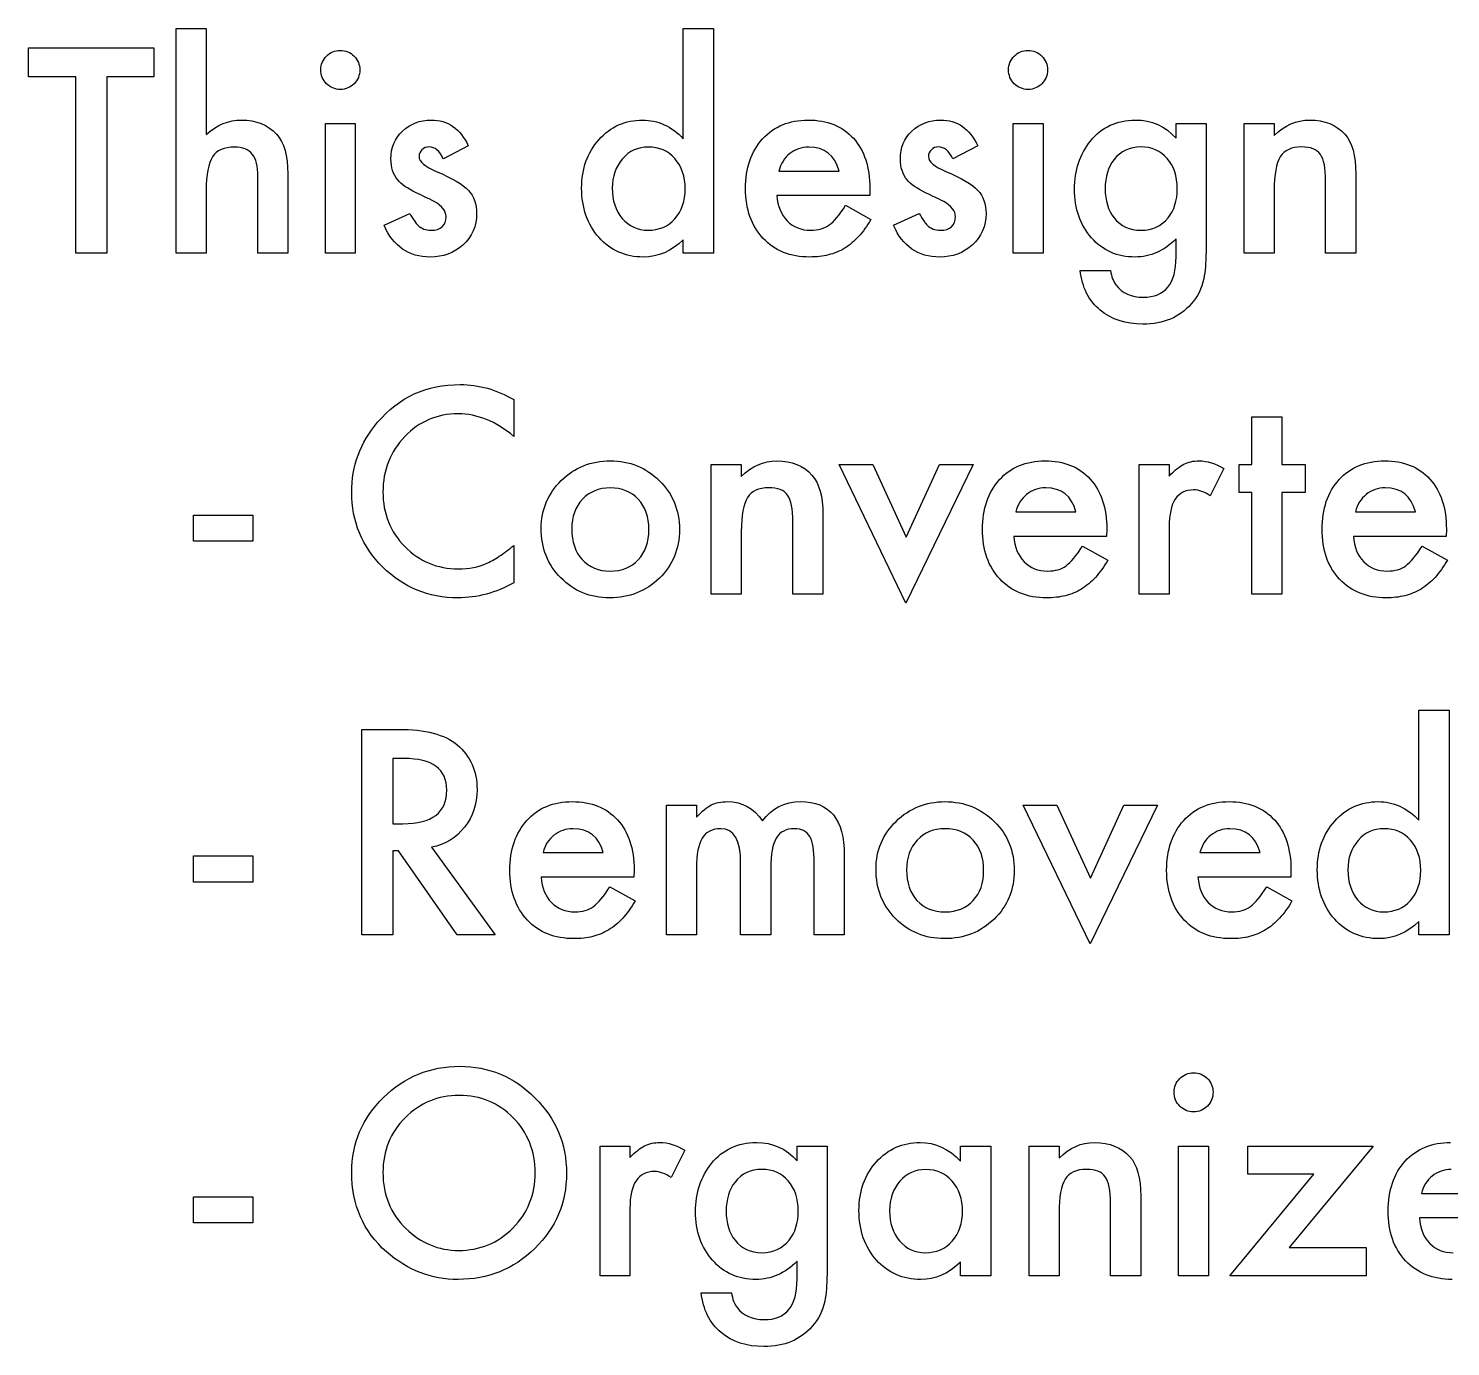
# Model space of a CAD drawing. Extents: x 38 to 923, y 6 to 515.
# Drawn here: x 522.3 to 605.8, y 357.3 to 434.6 of the extents above; entities that cross this region are included whole.
import ezdxf

# ---------------------------------------------------------------- set-up
doc = ezdxf.new("R2010")
doc.units = 0
doc.layers.add('MeArm1.0', color=7, linetype='CONTINUOUS')

msp = doc.modelspace()

# ---------------------------------------------------------------- linework, layer by layer
at = {"layer": 'MeArm1.0', "color": 7}
for points in [[(530.98059, 434.64172), (532.7384, 434.64172), (532.7384, 428.42297)], [(532.7384, 425.1261), (532.7384, 421.44641), (530.98059, 421.44641), (530.98059, 434.64172)], [(560.74622, 434.64172), (562.51184, 434.64172), (562.51184, 421.44641), (560.74622, 421.44641), (560.74622, 422.24329)], [(560.74622, 428.17297), (560.74622, 434.64172)], [(526.89465, 431.79797), (526.89465, 421.44641), (525.07434, 421.44641), (525.07434, 431.79797), (522.3009, 431.79797), (522.3009, 433.50891), (529.66028, 433.50891), (529.66028, 431.79797), (526.89465, 431.79797)], [(541.4884, 429.05579), (541.4884, 421.44641), (539.73059, 421.44641), (539.73059, 429.05579), (541.4884, 429.05579)], [(581.8634, 429.05579), (581.8634, 421.44641), (580.10559, 421.44641), (580.10559, 429.05579), (581.8634, 429.05579)], [(589.67592, 428.19641), (589.67592, 429.05579), (591.43374, 429.05579), (591.43374, 421.6261)], [(593.66809, 429.05579), (595.43372, 429.05579), (595.43372, 428.35266)], [(595.43372, 425.11829), (595.43372, 421.44641), (593.66809, 421.44641), (593.66809, 429.05579)], [(548.12122, 427.75891), (546.66809, 426.98547)], [(578.02747, 427.75891), (576.57434, 426.98547)], [(537.52747, 426.11047), (537.52747, 421.44641), (535.76965, 421.44641), (535.76965, 425.94641)], [(566.3554, 426.27454), (569.88665, 426.27454)], [(600.22278, 426.11047), (600.22278, 421.44641), (598.45715, 421.44641), (598.45715, 425.69641)], [(571.69934, 425.2511), (571.69134, 424.83704)], [(571.69153, 424.83704), (566.2384, 424.83704)], [(570.27747, 424.26672), (571.76184, 423.4386)], [(543.18372, 423.09485), (544.68372, 423.79016)], [(573.08997, 423.09485), (574.58997, 423.79016)], [(589.67592, 421.23547), (589.67592, 422.29797)], [(584.05092, 420.44641), (585.81655, 420.44641)], [(550.79309, 412.86047), (550.79309, 410.70422)], [(595.88684, 407.41516), (595.88684, 401.44641), (594.12903, 401.44641), (594.12903, 407.41516), (593.37903, 407.41516), (593.37903, 409.05579), (594.12903, 409.05579), (594.12903, 411.84485), (595.88684, 411.84485), (595.88684, 409.05579), (597.25403, 409.05579), (597.25403, 407.41516), (595.88684, 407.41516)], [(562.38684, 409.05579), (564.15247, 409.05579), (564.15247, 408.35266)], [(564.15247, 405.11829), (564.15247, 401.44641), (562.38684, 401.44641), (562.38684, 409.05579)], [(571.8634, 409.05579), (573.83215, 404.78235), (575.79309, 409.05579), (577.76965, 409.05579), (573.81653, 400.92297), (569.89465, 409.05579), (571.8634, 409.05579)], [(587.51184, 409.05579), (589.26965, 409.05579), (589.26965, 408.3761)], [(589.26965, 405.39172), (589.26965, 401.44641), (587.51184, 401.44641), (587.51184, 409.05579)], [(592.4884, 408.8136), (591.68372, 407.20422)], [(531.99622, 406.07922), (535.48059, 406.07922), (535.48059, 404.54797), (531.99622, 404.54797), (531.99622, 406.07922)], [(568.94153, 406.11047), (568.94153, 401.44641), (567.1759, 401.44641), (567.1759, 405.69641)], [(580.26165, 406.27454), (583.7929, 406.27454)], [(600.19915, 406.27454), (603.7304, 406.27454)], [(585.60559, 405.2511), (585.59759, 404.83704)], [(605.54309, 405.2511), (605.53509, 404.83704)], [(550.79309, 404.30579), (550.79309, 402.11047)], [(585.59778, 404.83704), (580.14465, 404.83704)], [(584.18372, 404.26672), (585.66809, 403.4386)], [(605.53528, 404.83704), (600.08215, 404.83704)], [(604.12122, 404.26672), (605.60559, 403.4386)], [(603.93372, 394.64172), (605.69934, 394.64172), (605.69934, 381.44641), (603.93372, 381.44641), (603.93372, 382.24329)], [(603.93372, 388.17297), (603.93372, 394.64172)], [(545.96497, 386.58704), (549.69934, 381.44641), (547.47278, 381.44641), (544.02747, 386.38391), (543.69934, 386.38391), (543.69934, 381.44641), (541.87903, 381.44641), (541.87903, 393.50891), (544.01184, 393.50891)], [(544.34778, 391.79797), (543.69934, 391.79797), (543.69934, 387.96985)], [(559.76184, 389.05579), (561.51965, 389.05579), (561.51965, 388.35266)], [(561.51965, 385.3761), (561.51965, 381.44641), (559.76184, 381.44641), (559.76184, 389.05579)], [(582.6759, 389.05579), (584.64465, 384.78235), (586.60559, 389.05579), (588.58215, 389.05579), (584.62903, 380.92297), (580.70715, 389.05579), (582.6759, 389.05579)], [(543.69934, 387.96985), (544.27747, 387.96985)], [(531.99622, 386.07922), (535.48059, 386.07922), (535.48059, 384.54797), (531.99622, 384.54797), (531.99622, 386.07922)], [(552.51165, 386.27454), (556.0429, 386.27454)], [(570.19934, 386.14954), (570.19934, 381.44641), (568.43372, 381.44641), (568.43372, 385.67297)], [(591.07415, 386.27454), (594.6054, 386.27454)], [(557.85559, 385.2511), (557.84759, 384.83704)], [(565.87903, 385.3761), (565.87903, 381.44641), (564.1134, 381.44641), (564.1134, 385.64954)], [(596.41809, 385.2511), (596.41009, 384.83704)], [(557.84778, 384.83704), (552.39465, 384.83704)], [(556.43372, 384.26672), (557.91809, 383.4386)], [(596.41028, 384.83704), (590.95715, 384.83704)], [(594.99622, 384.26672), (596.48059, 383.4386)], [(555.85559, 369.05579), (557.6134, 369.05579), (557.6134, 368.3761)], [(557.6134, 365.39172), (557.6134, 361.44641), (555.85559, 361.44641), (555.85559, 369.05579)], [(567.42592, 368.19641), (567.42592, 369.05579), (569.18374, 369.05579), (569.18374, 361.6261)], [(577.02747, 369.05579), (578.79309, 369.05579), (578.79309, 361.44641), (577.02747, 361.44641), (577.02747, 362.24329)], [(577.02747, 368.17297), (577.02747, 369.05579)], [(581.04309, 369.05579), (582.80872, 369.05579), (582.80872, 368.35266)], [(582.80872, 365.11829), (582.80872, 361.44641), (581.04309, 361.44641), (581.04309, 369.05579)], [(591.58215, 369.05579), (591.58215, 361.44641), (589.82434, 361.44641), (589.82434, 369.05579), (591.58215, 369.05579)], [(596.31653, 363.10266), (600.83997, 363.10266), (600.83997, 361.44641), (592.83215, 361.44641), (597.76184, 367.41516), (593.87903, 367.41516), (593.87903, 369.05579), (601.2384, 369.05579), (596.31653, 363.10266)], [(560.83215, 368.8136), (560.02747, 367.20422)], [(531.99622, 366.07922), (535.48059, 366.07922), (535.48059, 364.54797), (531.99622, 364.54797), (531.99622, 366.07922)], [(587.59778, 366.11047), (587.59778, 361.44641), (585.83215, 361.44641), (585.83215, 365.69641)], [(604.07415, 366.27454), (607.6054, 366.27454)], [(609.41028, 364.83704), (603.95715, 364.83704)], [(567.42592, 361.23547), (567.42592, 362.29797)], [(561.80092, 360.44641), (563.56655, 360.44641)]]:
    msp.add_lwpolyline(points, dxfattribs=at)
for points in [[(539.8009, 433.01672), (540.02486, 433.24067), (540.29309, 433.35265), (540.60559, 433.35266)], [(540.60559, 433.35266), (540.9233, 433.35265), (541.19413, 433.24067), (541.41809, 433.01672)], [(580.1759, 433.01672), (580.39986, 433.24067), (580.66809, 433.35265), (580.98059, 433.35266)], [(580.98059, 433.35266), (581.2983, 433.35265), (581.56913, 433.24067), (581.79309, 433.01672)], [(539.46497, 432.21985), (539.46496, 432.52713), (539.57694, 432.79275), (539.8009, 433.01672)], [(541.41809, 433.01672), (541.64205, 432.79796), (541.75403, 432.52973), (541.75403, 432.21204)], [(579.83997, 432.21985), (579.83996, 432.52713), (579.95194, 432.79275), (580.1759, 433.01672)], [(581.79309, 433.01672), (582.01705, 432.79796), (582.12903, 432.52973), (582.12903, 432.21204)], [(539.8009, 431.39954), (539.57694, 431.62348), (539.46496, 431.89692), (539.46497, 432.21985)], [(541.75403, 432.21204), (541.75403, 431.89432), (541.64205, 431.62348), (541.41809, 431.39954)], [(580.1759, 431.39954), (579.95194, 431.62348), (579.83996, 431.89692), (579.83997, 432.21985)], [(582.12903, 432.21204), (582.12903, 431.89432), (582.01705, 431.62348), (581.79309, 431.39954)], [(540.6134, 431.0636), (540.29569, 431.06359), (540.02486, 431.17557), (539.8009, 431.39954)], [(541.41809, 431.39954), (541.19934, 431.17557), (540.93111, 431.06359), (540.6134, 431.0636)], [(580.9884, 431.0636), (580.67069, 431.06359), (580.39986, 431.17557), (580.1759, 431.39954)], [(581.79309, 431.39954), (581.57434, 431.17557), (581.30611, 431.06359), (580.9884, 431.0636)], [(532.7384, 428.42297), (533.3634, 428.98547), (534.0535, 429.26672), (534.80872, 429.26672)], [(534.80872, 429.26672), (535.66809, 429.26672), (536.35558, 428.98807), (536.87122, 428.43079)], [(544.26184, 428.61829), (544.72538, 429.05057), (545.28788, 429.26672), (545.94934, 429.26672)], [(545.94934, 429.26672), (546.92329, 429.26672), (547.64725, 428.76411), (548.12122, 427.75891)], [(555.8009, 428.11829), (556.47798, 428.8839), (557.32955, 429.26672), (558.35559, 429.26672)], [(558.35559, 429.26672), (559.24621, 429.26672), (560.04308, 428.90213), (560.74622, 428.17297)], [(565.40247, 428.16516), (566.07434, 428.89953), (566.96496, 429.26672), (568.07434, 429.26672)], [(568.07434, 429.26672), (569.19413, 429.26672), (570.07954, 428.90995), (570.73059, 428.19641)], [(574.16809, 428.61829), (574.63163, 429.05057), (575.19413, 429.26672), (575.85559, 429.26672)], [(575.85559, 429.26672), (576.82954, 429.26672), (577.5535, 428.76411), (578.02747, 427.75891)], [(584.64467, 428.03235), (585.31134, 428.85526), (586.19155, 429.26672), (587.2853, 429.26672)], [(587.2853, 429.26672), (588.24363, 429.26672), (589.0405, 428.90995), (589.67592, 428.19641)], [(595.43372, 428.35266), (596.0483, 428.96203), (596.741, 429.26672), (597.51184, 429.26672)], [(597.51184, 429.26672), (598.39725, 429.26672), (599.08736, 428.98807), (599.58215, 428.43079)], [(536.87122, 428.43079), (537.30871, 427.9464), (537.52746, 427.17297), (537.52747, 426.11047)], [(543.58215, 426.97766), (543.58215, 427.63911), (543.80871, 428.18599), (544.26184, 428.61829)], [(573.4884, 426.97766), (573.4884, 427.63911), (573.71496, 428.18599), (574.16809, 428.61829)], [(599.58215, 428.43079), (600.00923, 427.95682), (600.22277, 427.18338), (600.22278, 426.11047)], [(534.40247, 427.68079), (533.78788, 427.68078), (533.35559, 427.49068), (533.10559, 427.11047)], [(535.44153, 427.26672), (535.22798, 427.54276), (534.88163, 427.68078), (534.40247, 427.68079)], [(545.40247, 427.52454), (545.28788, 427.42036), (545.23059, 427.28495), (545.23059, 427.11829)], [(545.81653, 427.6886), (545.65507, 427.68859), (545.51705, 427.6339), (545.40247, 427.52454)], [(546.66809, 426.98547), (546.43892, 427.45422), (546.15507, 427.68859), (545.81653, 427.6886)], [(554.77747, 425.27454), (554.77747, 426.40995), (555.11861, 427.35786), (555.8009, 428.11829)], [(558.69153, 427.68079), (558.08736, 427.68078), (557.58215, 427.45161), (557.1759, 426.99329)], [(560.25403, 427.0011), (559.85298, 427.45422), (559.33215, 427.68078), (558.69153, 427.68079)], [(564.40247, 425.24329), (564.40247, 426.44641), (564.7358, 427.42036), (565.40247, 428.16516)], [(567.51165, 427.57922), (567.32415, 427.51672), (567.15227, 427.42297), (566.99603, 427.29797)], [(568.11321, 427.68079), (567.89967, 427.68078), (567.69915, 427.64689), (567.51165, 427.57922)], [(569.88665, 426.27454), (569.64185, 427.21203), (569.05071, 427.68078), (568.11321, 427.68079)], [(570.73059, 428.19641), (571.37642, 427.48807), (571.69933, 426.5063), (571.69934, 425.2511)], [(575.30872, 427.52454), (575.19413, 427.42036), (575.13684, 427.28495), (575.13684, 427.11829)], [(575.72278, 427.6886), (575.56132, 427.68859), (575.4233, 427.6339), (575.30872, 427.52454)], [(576.57434, 426.98547), (576.34517, 427.45422), (576.06132, 427.68859), (575.72278, 427.6886)], [(583.71499, 425.20422), (583.71499, 426.31359), (584.02488, 427.2563), (584.64467, 428.03235)], [(587.61342, 427.6886), (586.94675, 427.68859), (586.42071, 427.4412), (586.0353, 426.94641)], [(589.15249, 427.00891), (588.75144, 427.46203), (588.23842, 427.68859), (587.61342, 427.6886)], [(597.03528, 427.6886), (596.45194, 427.68859), (596.03788, 427.49588), (595.79309, 427.11047)], [(598.14465, 427.2511), (597.94152, 427.54276), (597.57173, 427.68859), (597.03528, 427.6886)], [(533.10559, 427.11047), (532.8608, 426.72505), (532.7384, 426.06359), (532.7384, 425.1261)], [(535.76965, 425.94641), (535.76965, 426.55578), (535.66027, 426.99588), (535.44153, 427.26672)], [(543.98059, 425.7511), (543.71496, 426.0688), (543.58215, 426.47766), (543.58215, 426.97766)], [(545.23059, 427.11829), (545.23059, 426.82661), (545.56913, 426.53755), (546.24622, 426.2511)], [(557.1759, 426.99329), (556.77486, 426.52974), (556.57434, 425.95682), (556.57434, 425.27454)], [(560.85559, 425.23547), (560.85558, 425.94901), (560.65506, 426.53755), (560.25403, 427.0011)], [(566.6054, 426.86047), (566.49602, 426.68859), (566.41269, 426.49328), (566.3554, 426.27454)], [(566.99603, 427.29797), (566.84498, 427.17818), (566.71477, 427.03234), (566.6054, 426.86047)], [(573.88684, 425.7511), (573.62121, 426.0688), (573.4884, 426.47766), (573.4884, 426.97766)], [(575.13684, 427.11829), (575.13684, 426.82661), (575.47538, 426.53755), (576.15247, 426.2511)], [(586.0353, 426.94641), (585.68634, 426.5037), (585.51186, 425.93078), (585.51186, 425.22766)], [(589.74624, 425.23547), (589.74623, 425.97505), (589.54831, 426.5662), (589.15249, 427.00891)], [(595.79309, 427.11047), (595.5535, 426.73026), (595.43371, 426.0662), (595.43372, 425.11829)], [(598.45715, 425.69641), (598.45715, 426.44641), (598.35298, 426.96463), (598.14465, 427.2511)], [(546.24622, 426.2511), (547.1785, 425.85005), (547.80611, 425.48026), (548.12903, 425.14172)], [(576.15247, 426.2511), (577.08475, 425.85005), (577.71236, 425.48026), (578.03528, 425.14172)], [(545.05872, 425.0011), (544.5483, 425.25109), (544.18892, 425.50109), (543.98059, 425.7511)], [(545.59778, 424.74329), (545.42069, 424.82659), (545.241, 424.91255), (545.05872, 425.0011)], [(548.12903, 425.14172), (548.45194, 424.80318), (548.6134, 424.34745), (548.6134, 423.77454)], [(555.8009, 422.36829), (555.11861, 423.14433), (554.77747, 424.11308), (554.77747, 425.27454)], [(556.57434, 425.27454), (556.57434, 424.54537), (556.76965, 423.95162), (557.16028, 423.49329)], [(560.25403, 423.46985), (560.65506, 423.93339), (560.85558, 424.52193), (560.85559, 425.23547)], [(565.43372, 422.32141), (564.74621, 423.05578), (564.40247, 424.02974), (564.40247, 425.24329)], [(574.96497, 425.0011), (574.45455, 425.25109), (574.09517, 425.50109), (573.88684, 425.7511)], [(575.50403, 424.74329), (575.32694, 424.82659), (575.14725, 424.91255), (574.96497, 425.0011)], [(578.03528, 425.14172), (578.35819, 424.80318), (578.51965, 424.34745), (578.51965, 423.77454)], [(584.71499, 422.35266), (584.04832, 423.11308), (583.71499, 424.0636), (583.71499, 425.20422)], [(585.51186, 425.22766), (585.51186, 424.53495), (585.68634, 423.96724), (586.0353, 423.52454)], [(589.20717, 423.53235), (589.56654, 423.97505), (589.74623, 424.54276), (589.74624, 425.23547)], [(546.12903, 424.48547), (545.95194, 424.57397), (545.77486, 424.65995), (545.59778, 424.74329)], [(546.81653, 423.61047), (546.81652, 423.92297), (546.58736, 424.21464), (546.12903, 424.48547)], [(566.2384, 424.83704), (566.2853, 424.21203), (566.4884, 423.71464), (566.84778, 423.34485)], [(569.31653, 423.11047), (569.59777, 423.31881), (569.91808, 423.70422), (570.27747, 424.26672)], [(576.03528, 424.48547), (575.85819, 424.57397), (575.68111, 424.65995), (575.50403, 424.74329)], [(576.72278, 423.61047), (576.72277, 423.92297), (576.49361, 424.21464), (576.03528, 424.48547)], [(544.68372, 423.79016), (544.89205, 423.42558), (545.0509, 423.19381), (545.16028, 423.09485)], [(545.9259, 422.79797), (546.51965, 422.79797), (546.81652, 423.06881), (546.81653, 423.61047)], [(548.6134, 423.77454), (548.6134, 423.04016), (548.34256, 422.42558), (547.8009, 421.93079)], [(557.16028, 423.49329), (557.56132, 423.02974), (558.06652, 422.79797), (558.6759, 422.79797)], [(558.6759, 422.79797), (559.32694, 422.79797), (559.85298, 423.02193), (560.25403, 423.46985)], [(566.84778, 423.34485), (567.20715, 422.98026), (567.66809, 422.79797), (568.23059, 422.79797)], [(571.76184, 423.4386), (571.53267, 423.04797), (571.29048, 422.71203), (571.03528, 422.43079)], [(574.58997, 423.79016), (574.7983, 423.42558), (574.95715, 423.19381), (575.06653, 423.09485)], [(575.83215, 422.79797), (576.4259, 422.79797), (576.72277, 423.06881), (576.72278, 423.61047)], [(578.51965, 423.77454), (578.51965, 423.04016), (578.24881, 422.42558), (577.70715, 421.93079)], [(586.0353, 423.52454), (586.4155, 423.04016), (586.94154, 422.79797), (587.61342, 422.79797)], [(587.61342, 422.79797), (588.28529, 422.79797), (588.81654, 423.04276), (589.20717, 423.53235)], [(545.89465, 421.22766), (544.61861, 421.22766), (543.71496, 421.85006), (543.18372, 423.09485)], [(545.16028, 423.09485), (545.37382, 422.89693), (545.62903, 422.79797), (545.9259, 422.79797)], [(568.23059, 422.79797), (568.66809, 422.79797), (569.03006, 422.90214), (569.31653, 423.11047)], [(575.8009, 421.22766), (574.52486, 421.22766), (573.62121, 421.85006), (573.08997, 423.09485)], [(575.06653, 423.09485), (575.28007, 422.89693), (575.53528, 422.79797), (575.83215, 422.79797)], [(547.8009, 421.93079), (547.27486, 421.46204), (546.63944, 421.22766), (545.89465, 421.22766)], [(558.39465, 421.22766), (557.35298, 421.22766), (556.4884, 421.60787), (555.8009, 422.36829)], [(560.74622, 422.24329), (560.0535, 421.5662), (559.26965, 421.22766), (558.39465, 421.22766)], [(568.16809, 421.22766), (567.03267, 421.22766), (566.12121, 421.59224), (565.43372, 422.32141)], [(570.21497, 421.74329), (569.92329, 421.5662), (569.60819, 421.43599), (569.26965, 421.35266)], [(571.03528, 422.43079), (570.78006, 422.15474), (570.50663, 421.92558), (570.21497, 421.74329)], [(577.70715, 421.93079), (577.18111, 421.46204), (576.54569, 421.22766), (575.8009, 421.22766)], [(587.26186, 421.22766), (586.2254, 421.22766), (585.37644, 421.60266), (584.71499, 422.35266)], [(589.67592, 422.29797), (588.978, 421.58443), (588.17331, 421.22766), (587.26186, 421.22766)], [(591.43372, 421.6261), (591.43371, 421.26672), (591.42072, 420.95162), (591.39462, 420.68079)], [(569.26965, 421.35266), (568.93111, 421.26936), (568.56392, 421.22766), (568.16809, 421.22766)], [(587.74624, 418.86829), (589.03269, 418.86829), (589.67592, 419.65735), (589.67592, 421.23547)], [(585.2228, 418.11047), (584.54571, 418.67298), (584.15509, 419.45162), (584.05092, 420.44641)], [(585.81655, 420.44641), (585.88425, 420.07141), (585.99623, 419.78235), (586.15249, 419.57922)], [(591.30092, 419.95422), (591.17592, 419.38131), (590.93112, 418.88912), (590.56655, 418.47766)], [(591.39462, 420.68079), (591.37382, 420.40475), (591.34252, 420.16256), (591.30092, 419.95422)], [(586.15249, 419.57922), (586.51707, 419.10527), (587.04832, 418.86829), (587.74624, 418.86829)], [(590.56655, 418.47766), (589.87904, 417.686), (588.93373, 417.29017), (587.73061, 417.29016)], [(587.73061, 417.29016), (586.71498, 417.29017), (585.87905, 417.5636), (585.2228, 418.11047)], [(542.8009, 411.53235), (544.0509, 413.0063), (545.66809, 413.74327), (547.65247, 413.74329)], [(547.65247, 413.74329), (548.73579, 413.74327), (549.78266, 413.449), (550.79309, 412.86047)], [(547.52747, 412.02454), (546.28788, 412.02453), (545.24361, 411.57921), (544.39465, 410.6886)], [(550.79309, 410.70422), (549.741, 411.58442), (548.65246, 412.02453), (547.52747, 412.02454)], [(541.27747, 407.42297), (541.27746, 408.95942), (541.78528, 410.32921), (542.8009, 411.53235)], [(544.39465, 410.6886), (543.54048, 409.80317), (543.1134, 408.71984), (543.1134, 407.4386)], [(553.58215, 408.11047), (554.36861, 408.8813), (555.32694, 409.26672), (556.45715, 409.26672)], [(556.45715, 409.26672), (557.59256, 409.26672), (558.5561, 408.8787), (559.34778, 408.10266)], [(564.15247, 408.35266), (564.76705, 408.96203), (565.45975, 409.26672), (566.23059, 409.26672)], [(566.23059, 409.26672), (567.116, 409.26672), (567.80611, 408.98807), (568.3009, 408.43079)], [(579.30872, 408.16516), (579.98059, 408.89953), (580.87121, 409.26672), (581.98059, 409.26672)], [(581.98059, 409.26672), (583.10038, 409.26672), (583.98579, 408.90995), (584.63684, 408.19641)], [(590.12903, 409.07141), (590.38423, 409.20161), (590.68632, 409.26672), (591.03528, 409.26672)], [(591.03528, 409.26672), (591.49881, 409.26672), (591.98319, 409.11567), (592.4884, 408.8136)], [(599.24622, 408.16516), (599.91809, 408.89953), (600.80871, 409.26672), (601.91809, 409.26672)], [(601.91809, 409.26672), (603.03788, 409.26672), (603.92329, 408.90995), (604.57434, 408.19641)], [(568.3009, 408.43079), (568.72798, 407.95682), (568.94152, 407.18338), (568.94153, 406.11047)], [(589.26965, 408.3761), (589.59257, 408.71463), (589.87902, 408.9464), (590.12903, 409.07141)], [(543.09778, 403.03235), (541.88424, 404.24589), (541.27746, 405.70943), (541.27747, 407.42297)], [(543.1134, 407.4386), (543.1134, 406.17297), (543.54048, 405.10526), (544.39465, 404.23547)], [(552.40247, 405.30579), (552.40247, 406.40474), (552.79569, 407.33963), (553.58215, 408.11047)], [(556.45715, 407.68084), (555.78527, 407.68083), (555.241, 407.45687), (554.82434, 407.00896)], [(558.10559, 407.00896), (557.68892, 407.45687), (557.13944, 407.68083), (556.45715, 407.68084)], [(559.34778, 408.10266), (560.12902, 407.32661), (560.51964, 406.37349), (560.51965, 405.24329)], [(565.75403, 407.6886), (565.17069, 407.68859), (564.75663, 407.49588), (564.51184, 407.11047)], [(566.8634, 407.2511), (566.66027, 407.54276), (566.29048, 407.68859), (565.75403, 407.6886)], [(578.30872, 405.24329), (578.30872, 406.44641), (578.64205, 407.42036), (579.30872, 408.16516)], [(581.4179, 407.57922), (581.2304, 407.51672), (581.05852, 407.42297), (580.90228, 407.29797)], [(582.01946, 407.68079), (581.80592, 407.68078), (581.6054, 407.64689), (581.4179, 407.57922)], [(583.7929, 406.27454), (583.5481, 407.21203), (582.95696, 407.68078), (582.01946, 407.68079)], [(584.63684, 408.19641), (585.28267, 407.48807), (585.60558, 406.5063), (585.60559, 405.2511)], [(590.70715, 407.5636), (589.74882, 407.56359), (589.26965, 406.83963), (589.26965, 405.39172)], [(591.68372, 407.20422), (591.35038, 407.4438), (591.02486, 407.56359), (590.70715, 407.5636)], [(598.24622, 405.24329), (598.24622, 406.44641), (598.57955, 407.42036), (599.24622, 408.16516)], [(601.3554, 407.57922), (601.1679, 407.51672), (600.99602, 407.42297), (600.83978, 407.29797)], [(601.95696, 407.68079), (601.74342, 407.68078), (601.5429, 407.64689), (601.3554, 407.57922)], [(603.7304, 406.27454), (603.4856, 407.21203), (602.89446, 407.68078), (601.95696, 407.68079)], [(604.57434, 408.19641), (605.22017, 407.48807), (605.54308, 406.5063), (605.54309, 405.2511)], [(554.82434, 407.00896), (554.40767, 406.56104), (554.19934, 405.98291), (554.19934, 405.27459)], [(558.72278, 405.23552), (558.72277, 405.9751), (558.51704, 406.56625), (558.10559, 407.00896)], [(564.51184, 407.11047), (564.27225, 406.73026), (564.15246, 406.0662), (564.15247, 405.11829)], [(567.1759, 405.69641), (567.1759, 406.44641), (567.07173, 406.96463), (566.8634, 407.2511)], [(580.51165, 406.86047), (580.40227, 406.68859), (580.31894, 406.49328), (580.26165, 406.27454)], [(580.90228, 407.29797), (580.75123, 407.17818), (580.62102, 407.03234), (580.51165, 406.86047)], [(600.44915, 406.86047), (600.33977, 406.68859), (600.25644, 406.49328), (600.19915, 406.27454)], [(600.83978, 407.29797), (600.68873, 407.17818), (600.55852, 407.03234), (600.44915, 406.86047)], [(553.55872, 402.39954), (552.78788, 403.17037), (552.40247, 404.13912), (552.40247, 405.30579)], [(554.19934, 405.27459), (554.19934, 404.51417), (554.40246, 403.9126), (554.80872, 403.4699)], [(558.10559, 403.46209), (558.51704, 403.90479), (558.72277, 404.49594), (558.72278, 405.23552)], [(560.51965, 405.24329), (560.51964, 404.10266), (560.12642, 403.14693), (559.33997, 402.3761)], [(579.33997, 402.32141), (578.65246, 403.05578), (578.30872, 404.02974), (578.30872, 405.24329)], [(599.27747, 402.32141), (598.58996, 403.05578), (598.24622, 404.02974), (598.24622, 405.24329)], [(544.39465, 404.23547), (545.24882, 403.36568), (546.29569, 402.93078), (547.53528, 402.93079)], [(549.94153, 403.66516), (550.21235, 403.84224), (550.49621, 404.05578), (550.79309, 404.30579)], [(580.14465, 404.83704), (580.19155, 404.21203), (580.39465, 403.71464), (580.75403, 403.34485)], [(583.22278, 403.11047), (583.50402, 403.31881), (583.82433, 403.70422), (584.18372, 404.26672)], [(600.08215, 404.83704), (600.12905, 404.21203), (600.33215, 403.71464), (600.69153, 403.34485)], [(603.16028, 403.11047), (603.44152, 403.31881), (603.76183, 403.70422), (604.12122, 404.26672)], [(549.16809, 403.24329), (549.41808, 403.34745), (549.67589, 403.48808), (549.94153, 403.66516)], [(554.80872, 403.4699), (555.22538, 403.02198), (555.77486, 402.79802), (556.45715, 402.79802)], [(556.45715, 402.79802), (557.14465, 402.79802), (557.69413, 403.01938), (558.10559, 403.46209)], [(580.75403, 403.34485), (581.1134, 402.98026), (581.57434, 402.79797), (582.13684, 402.79797)], [(585.66809, 403.4386), (585.43892, 403.04797), (585.19673, 402.71203), (584.94153, 402.43079)], [(600.69153, 403.34485), (601.0509, 402.98026), (601.51184, 402.79797), (602.07434, 402.79797)], [(605.60559, 403.4386), (605.37642, 403.04797), (605.13423, 402.71203), (604.87903, 402.43079)], [(547.51184, 401.22766), (545.78788, 401.22766), (544.31652, 401.82922), (543.09778, 403.03235)], [(547.53528, 402.93079), (548.1759, 402.93078), (548.72017, 403.03495), (549.16809, 403.24329)], [(582.13684, 402.79797), (582.57434, 402.79797), (582.93631, 402.90214), (583.22278, 403.11047)], [(584.94153, 402.43079), (584.68631, 402.15474), (584.41288, 401.92558), (584.12122, 401.74329)], [(602.07434, 402.79797), (602.51184, 402.79797), (602.87381, 402.90214), (603.16028, 403.11047)], [(604.87903, 402.43079), (604.62381, 402.15474), (604.35038, 401.92558), (604.05872, 401.74329)], [(550.79309, 402.11047), (549.75141, 401.52193), (548.65767, 401.22766), (547.51184, 401.22766)], [(556.4259, 401.22766), (555.28527, 401.22766), (554.32955, 401.61829), (553.55872, 402.39954)], [(559.33997, 402.3761), (558.54829, 401.61047), (557.57694, 401.22766), (556.4259, 401.22766)], [(582.07434, 401.22766), (580.93892, 401.22766), (580.02746, 401.59224), (579.33997, 402.32141)], [(584.12122, 401.74329), (583.82954, 401.5662), (583.51444, 401.43599), (583.1759, 401.35266)], [(602.01184, 401.22766), (600.87642, 401.22766), (599.96496, 401.59224), (599.27747, 402.32141)], [(604.05872, 401.74329), (603.76704, 401.5662), (603.45194, 401.43599), (603.1134, 401.35266)], [(583.1759, 401.35266), (582.83736, 401.26936), (582.47017, 401.22766), (582.07434, 401.22766)], [(603.1134, 401.35266), (602.77486, 401.26936), (602.40767, 401.22766), (602.01184, 401.22766)], [(544.01184, 393.50891), (545.60559, 393.5089), (546.75663, 393.20942), (547.46497, 392.61047)], [(547.46497, 392.61047), (548.24621, 391.9438), (548.63683, 391.06359), (548.63684, 389.96985)], [(546.8634, 389.94641), (546.8634, 391.18078), (546.02486, 391.79796), (544.34778, 391.79797)], [(544.27747, 387.96985), (546.00142, 387.96984), (546.8634, 388.6287), (546.8634, 389.94641)], [(548.63684, 389.96985), (548.63683, 389.11567), (548.39204, 388.3813), (547.90247, 387.76672)], [(551.55872, 388.16516), (552.23059, 388.89953), (553.12121, 389.26672), (554.23059, 389.26672)], [(554.23059, 389.26672), (555.35038, 389.26672), (556.23579, 388.90995), (556.88684, 388.19641)], [(561.51965, 388.35266), (561.85819, 388.70682), (562.14725, 388.9464), (562.38684, 389.07141)], [(562.38684, 389.07141), (562.64205, 389.20161), (562.96236, 389.26672), (563.34778, 389.26672)], [(563.34778, 389.26672), (564.20715, 389.26672), (564.88683, 388.89172), (565.38684, 388.14172)], [(565.38684, 388.14172), (565.93892, 388.89172), (566.68631, 389.26672), (567.62903, 389.26672)], [(567.62903, 389.26672), (569.34256, 389.26672), (570.19933, 388.22765), (570.19934, 386.14954)], [(573.2384, 388.11047), (574.02486, 388.8813), (574.98319, 389.26672), (576.1134, 389.26672)], [(576.1134, 389.26672), (577.24881, 389.26672), (578.21235, 388.8787), (579.00403, 388.10266)], [(590.12122, 388.16516), (590.79309, 388.89953), (591.68371, 389.26672), (592.79309, 389.26672)], [(592.79309, 389.26672), (593.91288, 389.26672), (594.79829, 388.90995), (595.44934, 388.19641)], [(598.9884, 388.11829), (599.66548, 388.8839), (600.51705, 389.26672), (601.54309, 389.26672)], [(601.54309, 389.26672), (602.43371, 389.26672), (603.23058, 388.90213), (603.93372, 388.17297)], [(547.90247, 387.76672), (547.41288, 387.15213), (546.76704, 386.75891), (545.96497, 386.58704)], [(550.55872, 385.24329), (550.55872, 386.44641), (550.89205, 387.42036), (551.55872, 388.16516)], [(553.6679, 387.57922), (553.4804, 387.51672), (553.30852, 387.42297), (553.15228, 387.29797)], [(554.26946, 387.68079), (554.05592, 387.68078), (553.8554, 387.64689), (553.6679, 387.57922)], [(556.0429, 386.27454), (555.7981, 387.21203), (555.20696, 387.68078), (554.26946, 387.68079)], [(556.88684, 388.19641), (557.53267, 387.48807), (557.85558, 386.5063), (557.85559, 385.2511)], [(562.94153, 387.68079), (562.44673, 387.68078), (562.08475, 387.49588), (561.85559, 387.1261)], [(564.1134, 385.64954), (564.1134, 387.0037), (563.72277, 387.68078), (562.94153, 387.68079)], [(567.26965, 387.68079), (566.78527, 387.68078), (566.4311, 387.49849), (566.20715, 387.13391)], [(568.16809, 387.21985), (567.98579, 387.52713), (567.68631, 387.68078), (567.26965, 387.68079)], [(572.05872, 385.30579), (572.05872, 386.40474), (572.45194, 387.33963), (573.2384, 388.11047)], [(576.1134, 387.68084), (575.44152, 387.68083), (574.89725, 387.45687), (574.48059, 387.00896)], [(577.76184, 387.00896), (577.34517, 387.45687), (576.79569, 387.68083), (576.1134, 387.68084)], [(579.00403, 388.10266), (579.78527, 387.32661), (580.17589, 386.37349), (580.1759, 385.24329)], [(589.12122, 385.24329), (589.12122, 386.44641), (589.45455, 387.42036), (590.12122, 388.16516)], [(592.2304, 387.57922), (592.0429, 387.51672), (591.87102, 387.42297), (591.71478, 387.29797)], [(592.83196, 387.68079), (592.61842, 387.68078), (592.4179, 387.64689), (592.2304, 387.57922)], [(594.6054, 386.27454), (594.3606, 387.21203), (593.76946, 387.68078), (592.83196, 387.68079)], [(595.44934, 388.19641), (596.09517, 387.48807), (596.41808, 386.5063), (596.41809, 385.2511)], [(597.96497, 385.27454), (597.96497, 386.40995), (598.30611, 387.35786), (598.9884, 388.11829)], [(601.87903, 387.68079), (601.27486, 387.68078), (600.76965, 387.45161), (600.3634, 386.99329)], [(603.44153, 387.0011), (603.04048, 387.45422), (602.51965, 387.68078), (601.87903, 387.68079)], [(552.76165, 386.86047), (552.65227, 386.68859), (552.56894, 386.49328), (552.51165, 386.27454)], [(553.15228, 387.29797), (553.00123, 387.17818), (552.87102, 387.03234), (552.76165, 386.86047)], [(561.85559, 387.1261), (561.63163, 386.7563), (561.51965, 386.17297), (561.51965, 385.3761)], [(566.20715, 387.13391), (565.9884, 386.76932), (565.87902, 386.18339), (565.87903, 385.3761)], [(568.43372, 385.67297), (568.43371, 386.40214), (568.34512, 386.91776), (568.16809, 387.21985)], [(574.48059, 387.00896), (574.06392, 386.56104), (573.85559, 385.98291), (573.85559, 385.27459)], [(578.37903, 385.23552), (578.37902, 385.9751), (578.17329, 386.56625), (577.76184, 387.00896)], [(591.32415, 386.86047), (591.21477, 386.68859), (591.13144, 386.49328), (591.07415, 386.27454)], [(591.71478, 387.29797), (591.56373, 387.17818), (591.43352, 387.03234), (591.32415, 386.86047)], [(600.3634, 386.99329), (599.96236, 386.52974), (599.76184, 385.95682), (599.76184, 385.27454)], [(604.04309, 385.23547), (604.04308, 385.94901), (603.84256, 386.53755), (603.44153, 387.0011)], [(551.58997, 382.32141), (550.90246, 383.05578), (550.55872, 384.02974), (550.55872, 385.24329)], [(573.21497, 382.39954), (572.44413, 383.17037), (572.05872, 384.13912), (572.05872, 385.30579)], [(573.85559, 385.27459), (573.85559, 384.51417), (574.05871, 383.9126), (574.46497, 383.4699)], [(577.76184, 383.46209), (578.17329, 383.90479), (578.37902, 384.49594), (578.37903, 385.23552)], [(580.1759, 385.24329), (580.17589, 384.10266), (579.78267, 383.14693), (578.99622, 382.3761)], [(590.15247, 382.32141), (589.46496, 383.05578), (589.12122, 384.02974), (589.12122, 385.24329)], [(598.9884, 382.36829), (598.30611, 383.14433), (597.96497, 384.11308), (597.96497, 385.27454)], [(599.76184, 385.27454), (599.76184, 384.54537), (599.95715, 383.95162), (600.34778, 383.49329)], [(603.44153, 383.46985), (603.84256, 383.93339), (604.04308, 384.52193), (604.04309, 385.23547)], [(552.39465, 384.83704), (552.44155, 384.21203), (552.64465, 383.71464), (553.00403, 383.34485)], [(555.47278, 383.11047), (555.75402, 383.31881), (556.07433, 383.70422), (556.43372, 384.26672)], [(590.95715, 384.83704), (591.00405, 384.21203), (591.20715, 383.71464), (591.56653, 383.34485)], [(594.03528, 383.11047), (594.31652, 383.31881), (594.63683, 383.70422), (594.99622, 384.26672)], [(553.00403, 383.34485), (553.3634, 382.98026), (553.82434, 382.79797), (554.38684, 382.79797)], [(557.91809, 383.4386), (557.68892, 383.04797), (557.44673, 382.71203), (557.19153, 382.43079)], [(574.46497, 383.4699), (574.88163, 383.02198), (575.43111, 382.79802), (576.1134, 382.79802)], [(576.1134, 382.79802), (576.8009, 382.79802), (577.35038, 383.01938), (577.76184, 383.46209)], [(591.56653, 383.34485), (591.9259, 382.98026), (592.38684, 382.79797), (592.94934, 382.79797)], [(596.48059, 383.4386), (596.25142, 383.04797), (596.00923, 382.71203), (595.75403, 382.43079)], [(600.34778, 383.49329), (600.74882, 383.02974), (601.25402, 382.79797), (601.8634, 382.79797)], [(601.8634, 382.79797), (602.51444, 382.79797), (603.04048, 383.02193), (603.44153, 383.46985)], [(554.38684, 382.79797), (554.82434, 382.79797), (555.18631, 382.90214), (555.47278, 383.11047)], [(557.19153, 382.43079), (556.93631, 382.15474), (556.66288, 381.92558), (556.37122, 381.74329)], [(576.08215, 381.22766), (574.94152, 381.22766), (573.9858, 381.61829), (573.21497, 382.39954)], [(592.94934, 382.79797), (593.38684, 382.79797), (593.74881, 382.90214), (594.03528, 383.11047)], [(595.75403, 382.43079), (595.49881, 382.15474), (595.22538, 381.92558), (594.93372, 381.74329)], [(554.32434, 381.22766), (553.18892, 381.22766), (552.27746, 381.59224), (551.58997, 382.32141)], [(556.37122, 381.74329), (556.07954, 381.5662), (555.76444, 381.43599), (555.4259, 381.35266)], [(578.99622, 382.3761), (578.20454, 381.61047), (577.23319, 381.22766), (576.08215, 381.22766)], [(592.88684, 381.22766), (591.75142, 381.22766), (590.83996, 381.59224), (590.15247, 382.32141)], [(594.93372, 381.74329), (594.64204, 381.5662), (594.32694, 381.43599), (593.9884, 381.35266)], [(601.58215, 381.22766), (600.54048, 381.22766), (599.6759, 381.60787), (598.9884, 382.36829)], [(603.93372, 382.24329), (603.241, 381.5662), (602.45715, 381.22766), (601.58215, 381.22766)], [(555.4259, 381.35266), (555.08736, 381.26936), (554.72017, 381.22766), (554.32434, 381.22766)], [(593.9884, 381.35266), (593.64986, 381.26936), (593.28267, 381.22766), (592.88684, 381.22766)], [(543.14465, 371.90735), (544.38423, 373.12609), (545.87381, 373.73546), (547.6134, 373.73547)], [(547.6134, 373.73547), (549.33214, 373.73546), (550.8061, 373.12088), (552.03528, 371.89172)], [(589.89465, 373.01672), (590.11861, 373.24067), (590.38684, 373.35265), (590.69934, 373.35266)], [(590.69934, 373.35266), (591.01705, 373.35265), (591.28788, 373.24067), (591.51184, 373.01672)], [(589.55872, 372.21985), (589.55871, 372.52713), (589.67069, 372.79275), (589.89465, 373.01672)], [(591.51184, 373.01672), (591.7358, 372.79796), (591.84778, 372.52973), (591.84778, 372.21204)], [(541.27747, 367.53235), (541.27746, 369.23026), (541.89986, 370.68859), (543.14465, 371.90735)], [(547.58997, 372.02458), (546.33475, 372.02457), (545.27486, 371.58707), (544.41028, 370.71208)], [(550.76184, 370.71208), (549.90766, 371.58707), (548.85037, 372.02457), (547.58997, 372.02458)], [(552.03528, 371.89172), (553.26964, 370.66255), (553.88683, 369.18599), (553.88684, 367.46204)], [(589.89465, 371.39954), (589.67069, 371.62348), (589.55871, 371.89692), (589.55872, 372.21985)], [(591.84778, 372.21204), (591.84778, 371.89432), (591.7358, 371.62348), (591.51184, 371.39954)], [(544.41028, 370.71208), (543.54569, 369.84748), (543.1134, 368.77978), (543.1134, 367.50895)], [(552.0509, 367.4777), (552.05089, 368.76415), (551.6212, 369.84228), (550.76184, 370.71208)], [(590.70715, 371.0636), (590.38944, 371.06359), (590.11861, 371.17557), (589.89465, 371.39954)], [(591.51184, 371.39954), (591.29309, 371.17557), (591.02486, 371.06359), (590.70715, 371.0636)], [(557.6134, 368.3761), (557.93632, 368.71463), (558.22277, 368.9464), (558.47278, 369.07141)], [(558.47278, 369.07141), (558.72798, 369.20161), (559.03007, 369.26672), (559.37903, 369.26672)], [(559.37903, 369.26672), (559.84256, 369.26672), (560.32694, 369.11567), (560.83215, 368.8136)], [(562.39467, 368.03235), (563.06134, 368.85526), (563.94155, 369.26672), (565.0353, 369.26672)], [(565.0353, 369.26672), (565.99363, 369.26672), (566.7905, 368.90995), (567.42592, 368.19641)], [(572.08215, 368.1261), (572.76444, 368.88651), (573.61861, 369.26672), (574.64465, 369.26672)], [(574.64465, 369.26672), (575.53006, 369.26672), (576.32433, 368.90213), (577.02747, 368.17297)], [(582.80872, 368.35266), (583.4233, 368.96203), (584.116, 369.26672), (584.88684, 369.26672)], [(584.88684, 369.26672), (585.77225, 369.26672), (586.46236, 368.98807), (586.95715, 368.43079)], [(603.12122, 368.16516), (603.79309, 368.89953), (604.68371, 369.26672), (605.79309, 369.26672)], [(586.95715, 368.43079), (587.38423, 367.95682), (587.59777, 367.18338), (587.59778, 366.11047)], [(543.32434, 362.84485), (541.95976, 364.03755), (541.27746, 365.60005), (541.27747, 367.53235)], [(543.1134, 367.50895), (543.1134, 366.17561), (543.56132, 365.07926), (544.45715, 364.21989)], [(550.74622, 364.24333), (551.616, 365.12874), (552.05089, 366.20686), (552.0509, 367.4777)], [(553.88684, 367.46204), (553.88683, 365.72766), (553.26704, 364.2563), (552.02747, 363.04797)], [(559.0509, 367.5636), (558.09257, 367.56359), (557.6134, 366.83963), (557.6134, 365.39172)], [(560.02747, 367.20422), (559.69413, 367.4438), (559.36861, 367.56359), (559.0509, 367.5636)], [(561.46499, 365.20422), (561.46499, 366.31359), (561.77488, 367.2563), (562.39467, 368.03235)], [(565.36342, 367.6886), (564.69675, 367.68859), (564.17071, 367.4412), (563.7853, 366.94641)], [(566.90249, 367.00891), (566.50144, 367.46203), (565.98842, 367.68859), (565.36342, 367.6886)], [(571.05872, 365.27454), (571.05872, 366.41516), (571.39986, 367.36568), (572.08215, 368.1261)], [(574.97278, 367.68079), (574.36861, 367.68078), (573.8634, 367.45161), (573.45715, 366.99329)], [(576.53528, 367.0011), (576.13423, 367.45422), (575.6134, 367.68078), (574.97278, 367.68079)], [(584.41028, 367.6886), (583.82694, 367.68859), (583.41288, 367.49588), (583.16809, 367.11047)], [(585.51965, 367.2511), (585.31652, 367.54276), (584.94673, 367.68859), (584.41028, 367.6886)], [(602.12122, 365.24329), (602.12122, 366.44641), (602.45455, 367.42036), (603.12122, 368.16516)], [(605.2304, 367.57922), (605.0429, 367.51672), (604.87102, 367.42297), (604.71478, 367.29797)], [(605.83196, 367.68079), (605.61842, 367.68078), (605.4179, 367.64689), (605.2304, 367.57922)], [(563.7853, 366.94641), (563.43634, 366.5037), (563.26186, 365.93078), (563.26186, 365.22766)], [(567.49624, 365.23547), (567.49623, 365.97505), (567.29831, 366.5662), (566.90249, 367.00891)], [(573.45715, 366.99329), (573.05611, 366.52974), (572.85559, 365.95682), (572.85559, 365.27454)], [(577.13684, 365.23547), (577.13683, 365.94901), (576.93631, 366.53755), (576.53528, 367.0011)], [(583.16809, 367.11047), (582.9285, 366.73026), (582.80871, 366.0662), (582.80872, 365.11829)], [(585.83215, 365.69641), (585.83215, 366.44641), (585.72798, 366.96463), (585.51965, 367.2511)], [(604.32415, 366.86047), (604.21477, 366.68859), (604.13144, 366.49328), (604.07415, 366.27454)], [(604.71478, 367.29797), (604.56373, 367.17818), (604.43352, 367.03234), (604.32415, 366.86047)], [(562.46499, 362.35266), (561.79832, 363.11308), (561.46499, 364.0636), (561.46499, 365.20422)], [(563.26186, 365.22766), (563.26186, 364.53495), (563.43634, 363.96724), (563.7853, 363.52454)], [(566.95717, 363.53235), (567.31654, 363.97505), (567.49623, 364.54276), (567.49624, 365.23547)], [(572.08215, 362.36829), (571.39986, 363.14433), (571.05872, 364.11308), (571.05872, 365.27454)], [(572.85559, 365.27454), (572.85559, 364.54537), (573.0509, 363.95162), (573.44153, 363.49329)], [(576.53528, 363.46985), (576.93631, 363.93339), (577.13683, 364.52193), (577.13684, 365.23547)], [(603.15247, 362.32141), (602.46496, 363.05578), (602.12122, 364.02974), (602.12122, 365.24329)], [(544.45715, 364.21989), (545.34777, 363.36051), (546.37642, 362.93082), (547.54309, 362.93083)], [(547.54309, 362.93083), (548.80871, 362.93082), (549.87641, 363.36832), (550.74622, 364.24333)], [(603.95715, 364.83704), (604.00405, 364.21203), (604.20715, 363.71464), (604.56653, 363.34485)], [(563.7853, 363.52454), (564.1655, 363.04016), (564.69154, 362.79797), (565.36342, 362.79797)], [(565.36342, 362.79797), (566.03529, 362.79797), (566.56654, 363.04276), (566.95717, 363.53235)], [(573.44153, 363.49329), (573.84257, 363.02974), (574.34777, 362.79797), (574.95715, 362.79797)], [(574.95715, 362.79797), (575.60819, 362.79797), (576.13423, 363.02193), (576.53528, 363.46985)], [(604.56653, 363.34485), (604.9259, 362.98026), (605.38684, 362.79797), (605.94934, 362.79797)], [(547.51965, 361.22766), (545.96236, 361.22766), (544.56392, 361.76672), (543.32434, 362.84485)], [(552.02747, 363.04797), (550.78266, 361.83443), (549.28006, 361.22766), (547.51965, 361.22766)], [(565.01186, 361.22766), (563.9754, 361.22766), (563.12644, 361.60266), (562.46499, 362.35266)], [(574.69153, 361.22766), (573.63944, 361.22766), (572.76965, 361.60787), (572.08215, 362.36829)], [(567.42592, 362.29797), (566.728, 361.58443), (565.92331, 361.22766), (565.01186, 361.22766)], [(569.18372, 361.6261), (569.18371, 361.26672), (569.17072, 360.95162), (569.14462, 360.68079)], [(577.02747, 362.24329), (576.3035, 361.5662), (575.52486, 361.22766), (574.69153, 361.22766)], [(605.88684, 361.22766), (604.75142, 361.22766), (603.83996, 361.59224), (603.15247, 362.32141)], [(565.49624, 358.86829), (566.78269, 358.86829), (567.42592, 359.65735), (567.42592, 361.23547)], [(569.14462, 360.68079), (569.12382, 360.40475), (569.09252, 360.16256), (569.05092, 359.95422)], [(562.9728, 358.11047), (562.29571, 358.67298), (561.90509, 359.45162), (561.80092, 360.44641)], [(563.56655, 360.44641), (563.63425, 360.07141), (563.74623, 359.78235), (563.90249, 359.57922)], [(569.05092, 359.95422), (568.92592, 359.38131), (568.68112, 358.88912), (568.31655, 358.47766)], [(563.90249, 359.57922), (564.26707, 359.10527), (564.79832, 358.86829), (565.49624, 358.86829)], [(568.31655, 358.47766), (567.62904, 357.686), (566.68373, 357.29017), (565.48061, 357.29016)], [(565.48061, 357.29016), (564.46498, 357.29017), (563.62905, 357.5636), (562.9728, 358.11047)]]:
    msp.add_open_spline(points, degree=3, dxfattribs=at)

doc.saveas('drawing.dxf')
